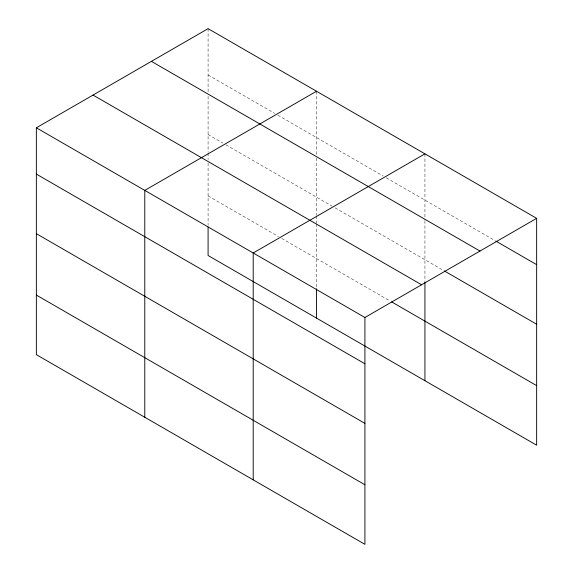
<?xml version="1.0" encoding="UTF-8"?>
<svg xmlns="http://www.w3.org/2000/svg" width="573" height="573" viewBox="0 0 573 573"><rect width="100%" height="100%" fill="white"/><g stroke="black" fill="none" stroke-linecap="round" stroke-linejoin="round"><path stroke-width="0.43" stroke-dasharray="2.87 2.15" d="M208.085 74.956L274.689 113.404M277.783 115.194L383.115 176.004M386.209 177.795L495.043 240.624M208.085 134.54L222.797 143.035M225.898 144.819L331.996 206.079M335.098 207.863L443.423 270.406M208.085 195.93L278.564 236.613M281.658 238.404L390.084 301.004M424.937 153.843L424.937 219.717M424.937 220.605L424.937 281.085M316.511 91.25L316.511 154.445M316.511 158.005L316.511 214.932M316.511 215.82L316.511 222.94M316.511 223.828L316.511 287.875M208.085 28.65L208.085 92.74M208.085 96.293L208.085 152.332M208.085 153.22L208.085 159.452M208.085 163.004L208.085 225.275"/><path stroke-width="0.86" d="M36.357 127.793L364.915 317.485L364.915 544.35L36.357 354.658L36.357 127.793L208.085 28.65L536.643 218.342L536.643 445.207L208.085 255.515L208.085 227.051M316.511 91.25L144.783 190.394L144.783 417.259M424.937 153.843L253.202 252.994L253.202 479.852M364.915 317.485L536.643 218.342M495.81 241.068L536.643 264.647M151.415 61.368L479.973 251.06M444.197 270.85L536.643 324.232M93.027 95.075L421.585 284.767M391.631 301.899L536.643 385.622M36.357 174.099L364.915 363.791M36.357 233.684L364.915 423.375M36.357 295.074L364.915 484.765M424.937 281.973L424.937 380.708M316.511 288.763L316.511 318.108"/></g></svg>
